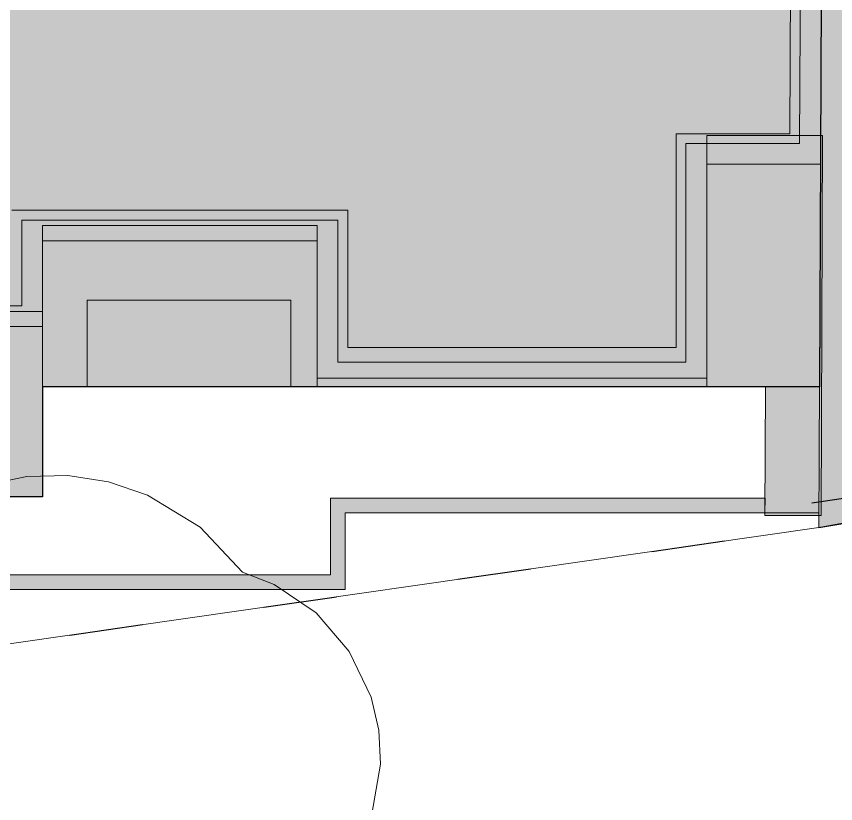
# Model space of a CAD drawing. Header units: metres. Extents: x -208 to 1512, y -277 to 123.
# Drawn here: x 837.56 to 844.24, y -33.58 to -27.16 of the extents above; entities that cross this region are included whole.
import ezdxf

# ---------------------------------------------------------------- set-up
doc = ezdxf.new("R2010")
doc.units = ezdxf.units.M
doc.header["$MEASUREMENT"] = 0
doc.linetypes.add('Grenzlinie', pattern=[1.6, 0.6, -1])
for name, color, linetype in [('220 Bodenaufbau - Außen_ Gefälle', 7, 'Continuous'), ('330 Dachaufbau', 7, 'Continuous'), ('725 Nachbarbebauung', 7, 'Continuous'), ('730_DKM_Grenzen', 7, 'Continuous'), ('740_WienGV_L_Baum_ -gruppen_ Grünflächen', 7, 'Continuous'), ('740_WienGV_L_Gebäude', 7, 'Continuous'), ('840 Baulinien', 7, 'Continuous'), ('918 Lageplan Beschriftung.x', 7, 'Continuous'), ('Neubau_840 Baulinien', 7, 'Continuous')]:
    doc.layers.add(name, color=color, linetype=linetype)
doc.linetypes.add('Grenze Grundstück', pattern='A,0,[1,415_260415_PP_VA_1_10 Lageplan1.Shx,S=0.063492,R=0,X=0,Y=0],-8,0', length=8)

# ---------------------------------------------------------------- blocks, each defined once
blk = doc.blocks.new('Decke_64_5', base_point=(844.1608, -19.5703))
at = {"layer": '725 Nachbarbebauung', "linetype": 'Continuous', "lineweight": 0, "true_color": 0x1f1f1f}
blk.add_hatch(color=250, dxfattribs=at).paths.add_polyline_path([(844.1608, -19.5703), (844.1059, -31.3281), (850.3482, -30.1929), (863.0349, -28.307), (863.1282, -14.9765), (844.1727, -17.7942)])
at = {"layer": '725 Nachbarbebauung', "color": 8, "linetype": 'Continuous', "lineweight": 13, "flags": 128}
blk.add_lwpolyline([(844.1608, -19.5703), (844.1059, -31.3281), (850.3482, -30.1929), (863.0349, -28.307), (863.1282, -14.9765), (844.1727, -17.7942)], close=True, dxfattribs=at)
blk = doc.blocks.new('Decke_124_5', base_point=(825.4817, -21.535))
at = {"layer": '220 Bodenaufbau - Außen_ Gefälle', "color": 7, "linetype": 'Continuous', "lineweight": 13, "flags": 128}
blk.add_lwpolyline([(834.7523, -29.52), (837.6023, -29.52), (837.6023, -28.82), (840.1823, -28.82), (840.1823, -29.98), (843.0223, -29.98), (843.0223, -28.195), (843.9507, -28.195), (843.9724, -24.38), (840.5623, -24.38), (840.5623, -21.535), (837.7623, -21.535), (837.7623, -23.96), (835.0773, -23.96)], dxfattribs=at)
blk = doc.blocks.new('Dachfläche_48_5', base_point=(843.1923, -30.18))
at = {"layer": '330 Dachaufbau', "linetype": 'Continuous', "lineweight": 0, "true_color": 0x000000}
blk.add_hatch(color=18, dxfattribs=at).paths.add_polyline_path([(844.1369, -28.1299), (843.1923, -28.1299), (843.1923, -30.18), (843.6722, -30.18), (843.6674, -31.23), (844.1251, -31.23)])
at = {"layer": '330 Dachaufbau', "color": 7, "linetype": 'Continuous', "lineweight": 18, "flags": 128}
for points in [[(843.1923, -30.18), (843.1923, -28.1299)], [(843.1923, -28.1299), (844.1369, -28.1299)], [(844.1369, -28.1299), (844.1251, -31.23)], [(843.6722, -30.18), (843.1923, -30.18)], [(843.6674, -31.23), (843.6722, -30.18)], [(844.1251, -31.23), (843.6674, -31.23)]]:
    blk.add_lwpolyline(points, dxfattribs=at)
blk = doc.blocks.new('Dachfläche_63_5', base_point=(837.7723, -28.865))
at = {"layer": '330 Dachaufbau', "linetype": 'Continuous', "lineweight": 0, "true_color": 0x000000}
blk.add_hatch(color=18, dxfattribs=at).paths.add_polyline_path([(840.0123, -30.18), (840.0123, -28.865), (837.7723, -28.865), (837.7723, -30.18), (838.1371, -30.18), (838.1371, -29.4745), (839.7971, -29.4745), (839.7971, -30.18)])
at = {"layer": '330 Dachaufbau', "color": 7, "linetype": 'Continuous', "lineweight": 18, "flags": 128}
for points in [[(837.7723, -28.865), (840.0123, -28.865)], [(837.7723, -30.18), (837.7723, -28.865)], [(840.0123, -28.865), (840.0123, -30.18)], [(838.1371, -29.4745), (838.1371, -30.18)], [(839.7971, -29.4745), (838.1371, -29.4745)], [(839.7971, -30.18), (839.7971, -29.4745)], [(838.1371, -30.18), (837.7723, -30.18)], [(840.0123, -30.18), (839.7971, -30.18)]]:
    blk.add_lwpolyline(points, dxfattribs=at)
blk = doc.blocks.new('Dachfläche_67_5', base_point=(834.9223, -29.565))
at = {"layer": '330 Dachaufbau', "linetype": 'Continuous', "lineweight": 0, "true_color": 0x000000}
blk.add_hatch(color=18, dxfattribs=at).paths.add_polyline_path([(836.8333, -30.0435), (836.8333, -31.08), (837.7723, -31.08), (837.7723, -29.565), (834.9223, -29.565), (834.9223, -31.08), (835.1733, -31.08), (835.1733, -30.0435)])
at = {"layer": '330 Dachaufbau', "color": 7, "linetype": 'Continuous', "lineweight": 18, "flags": 128}
for points in [[(834.9223, -31.08), (834.9223, -29.565)], [(834.9223, -29.565), (837.7723, -29.565)], [(837.7723, -29.565), (837.7723, -31.08)], [(835.1733, -30.0435), (835.1733, -31.08)], [(836.8333, -30.0435), (835.1733, -30.0435)], [(836.8333, -31.08), (836.8333, -30.0435)], [(835.1733, -31.08), (834.9223, -31.08)], [(837.7723, -31.08), (836.8333, -31.08)]]:
    blk.add_lwpolyline(points, dxfattribs=at)

msp = doc.modelspace()

# ---------------------------------------------------------------- hatches: boundary and pattern name
at = {"layer": '725 Nachbarbebauung', "linetype": 'Continuous', "lineweight": 0, "true_color": 0x3b3b3b}
h = msp.add_hatch(color=250, dxfattribs=at)
h.paths.add_polyline_path([(828.4522, -24.2101), (828.4522, -21.3651), (825.3116, -21.3651), (825.3229, -30.485), (826.3424, -30.485), (826.3424, -31.5099), (829.4222, -31.5099), (829.4222, -30.19), (834.9222, -30.19), (834.9222, -29.6899), (837.7722, -29.6899), (837.7722, -28.9899), (840.0124, -28.9899), (840.0124, -30.1099), (843.1922, -30.1099), (843.1922, -28.3649), (844.1199, -28.3649), (844.1377, -24.2101), (840.7322, -24.2101), (840.7322, -21.3651), (837.5924, -21.3651), (837.5924, -23.7901), (835.2327, -23.7901), (835.2327, -25.9704), (833.0319, -25.9704), (833.0319, -23.7901), (830.4324, -23.7901), (830.4324, -24.2101)])
h.paths.add_polyline_path([(837.5222, -28.7399), (840.2624, -28.7399), (840.2624, -29.8599), (842.9422, -29.8599), (842.9422, -28.1149), (843.871, -28.1149), (843.8867, -24.4601), (840.4822, -24.4601), (840.4822, -21.6151), (837.8424, -21.6151), (837.8424, -24.0401), (835.4827, -24.0401), (835.4827, -26.2204), (832.7819, -26.2204), (832.7819, -24.0401), (830.6824, -24.0401), (830.6824, -24.4601), (828.2022, -24.4601), (828.2022, -21.6151), (825.5619, -21.6151), (825.5726, -30.235), (826.5924, -30.235), (826.5924, -31.2599), (829.1722, -31.2599), (829.1722, -29.94), (834.6722, -29.94), (834.6722, -29.4399), (837.5222, -29.4399)], flags=0)
msp.add_hatch(color=250, dxfattribs=at).paths.add_polyline_path([(828.2022, -24.4601), (828.2022, -21.6151), (825.5619, -21.6151), (825.5726, -30.235), (826.5924, -30.235), (826.5924, -31.2599), (829.1722, -31.2599), (829.1722, -29.94), (834.6722, -29.94), (834.6722, -29.4399), (837.5222, -29.4399), (837.5222, -28.7399), (840.2624, -28.7399), (840.2624, -29.8599), (842.9422, -29.8599), (842.9422, -28.1149), (843.871, -28.1149), (843.8867, -24.4601), (840.4822, -24.4601), (840.4822, -21.6151), (837.8424, -21.6151), (837.8424, -24.0401), (835.4827, -24.0401), (835.4827, -26.2204), (832.7819, -26.2204), (832.7819, -24.0401), (830.6824, -24.0401), (830.6824, -24.4601)])
at = {"layer": '725 Nachbarbebauung', "linetype": 'Continuous', "lineweight": 13}
msp.add_hatch(color=255, dxfattribs=at).paths.add_polyline_path([(825.7663, -33.21), (829.0723, -33.2059), (829.0723, -32.565), (834.2461, -32.565), (834.8023, -32.4881), (834.8023, -31.715), (840.1223, -31.715), (840.1223, -31.09), (843.6683, -31.09), (843.6678, -31.21), (840.2423, -31.21), (840.2423, -31.835), (834.9223, -31.835), (834.9223, -32.5921), (834.276, -32.685), (829.1923, -32.685), (829.1923, -33.33), (825.7664, -33.33)])
at = {"layer": '918 Lageplan Beschriftung.x', "linetype": 'Continuous', "lineweight": 0, "true_color": 0x3f0000}
msp.add_hatch(color=18, dxfattribs=at).paths.add_polyline_path([(825.3114, -21.295), (830.6923, -21.295), (830.6923, -22.49), (837.5923, -22.49), (837.5923, -21.295), (844.1503, -21.295), (844.1122, -30.18), (837.7723, -30.18), (837.7723, -31.08), (834.9223, -31.08), (834.9223, -31.58), (825.3242, -31.58)])

# ---------------------------------------------------------------- linework, layer by layer
at = {"layer": '725 Nachbarbebauung', "color": 7, "linetype": 'Continuous', "lineweight": 13, "flags": 128}
for points in [[(834.9222, -29.6899), (837.7722, -29.6899), (837.7722, -28.9899), (840.0124, -28.9899), (840.0124, -30.1099), (843.1922, -30.1099), (843.1922, -28.3649), (844.1199, -28.3649), (844.1377, -24.2101), (840.7322, -24.2101), (840.7322, -21.3651), (837.5924, -21.3651), (837.5924, -23.7901), (835.2327, -23.7901)], [(837.5222, -28.7399), (840.2624, -28.7399), (840.2624, -29.8599), (842.9422, -29.8599), (842.9422, -28.1149), (843.871, -28.1149), (843.8867, -24.4601), (840.4822, -24.4601), (840.4822, -21.6151), (837.8424, -21.6151), (837.8424, -24.0401), (835.4827, -24.0401)], [(837.5222, -28.7399), (840.2624, -28.7399), (840.2624, -29.8599), (842.9422, -29.8599), (842.9422, -28.1149), (843.871, -28.1149), (843.8867, -24.4601), (840.4822, -24.4601), (840.4822, -21.6151), (837.8424, -21.6151), (837.8424, -24.0401), (835.4827, -24.0401)]]:
    msp.add_lwpolyline(points, dxfattribs=at)
msp.add_lwpolyline([(825.7663, -33.21), (829.0723, -33.2059), (829.0723, -32.565), (834.2461, -32.565), (834.8023, -32.4881), (834.8023, -31.715), (840.1223, -31.715), (840.1223, -31.09), (843.6683, -31.09), (843.6678, -31.21), (840.2423, -31.21), (840.2423, -31.835), (834.9223, -31.835), (834.9223, -32.5921), (834.276, -32.685), (829.1923, -32.685), (829.1923, -33.33), (825.7664, -33.33)], close=True, dxfattribs=at)
at = {"layer": '730_DKM_Grenzen', "color": 8, "linetype": 'Continuous', "lineweight": 13}
msp.add_lwpolyline([(844.05, -31.1296), (850.3482, -30.1929), (863.0349, -28.307)], dxfattribs=at)
at = {"layer": '740_WienGV_L_Baum_ -gruppen_ Grünflächen', "color": 72, "linetype": 'Continuous', "lineweight": 13, "true_color": 0x69e600}
msp.add_lwpolyline([(837.3136, -30.9801), (837.6429, -30.9132), (837.9791, -30.9053), (838.3112, -30.9564), (838.6293, -31.0643), (839.0585, -31.3272), (839.4039, -31.6936), (839.6611, -31.7943), (840.0049, -32.0266), (840.2752, -32.3406), (840.4533, -32.714), (840.5154, -32.9831), (840.5294, -33.2594), (840.4579, -33.6682)], dxfattribs=at)
at = {"layer": '740_WienGV_L_Gebäude', "color": 7, "linetype": 'Continuous', "lineweight": 25}
msp.add_line((860.5578, -28.6717), (844.05, -31.1296), dxfattribs=at)
at = {"layer": '840 Baulinien', "color": 76, "linetype": 'Grenze Grundstück', "lineweight": 13, "true_color": 0x3f7f02}
msp.add_lwpolyline([(825.2573, -0.0002), (844.2423, -0.0012), (844.2153, -11.4452), (844.1608, -19.5703), (844.1059, -31.3281), (825.3237, -34.0269), (825.3137, -12.2031)], close=True, dxfattribs=at)
at = {"layer": '918 Lageplan Beschriftung.x', "color": 1, "linetype": 'Continuous', "lineweight": 25, "true_color": 0xfb0106, "flags": 128}
msp.add_lwpolyline([(825.3114, -21.295), (830.6923, -21.295), (830.6923, -22.49), (837.5923, -22.49), (837.5923, -21.295), (844.1503, -21.295), (844.1122, -30.18), (837.7723, -30.18), (837.7723, -31.08), (834.9223, -31.08), (834.9223, -31.58), (825.3242, -31.58)], close=True, dxfattribs=at)
at = {"layer": '918 Lageplan Beschriftung.x', "color": 1, "linetype": 'Continuous', "lineweight": 0}
msp.add_lwpolyline([(825.3233, -33.33), (829.1923, -33.33), (829.1923, -32.685), (834.6677, -32.685), (834.9223, -32.6484), (834.9223, -31.835), (840.2423, -31.835), (840.2423, -31.21), (844.1078, -31.21)], dxfattribs=at)
at = {"layer": 'Neubau_840 Baulinien', "color": 1, "linetype": 'Grenzlinie', "lineweight": 25, "true_color": 0xfb0106}
msp.add_lwpolyline([(788.3886, -39.2156), (806.4374, -36.8547), (806.2893, -40.228), (825.3762, -37.4187), (825.3237, -34.0269), (844.1059, -31.3281), (863.0349, -28.307)], dxfattribs=at)

# ---------------------------------------------------------------- block references
at = {"layer": '220 Bodenaufbau - Außen_ Gefälle', "color": 7, "linetype": 'Continuous', "lineweight": 13}
msp.add_blockref('Decke_124_5', (825.4817, -21.535), dxfattribs=at)
at = {"layer": '330 Dachaufbau', "color": 7, "linetype": 'Continuous', "lineweight": 18}
for name, p in [('Dachfläche_48_5', (843.1923, -30.18)), ('Dachfläche_63_5', (837.7723, -28.865)), ('Dachfläche_67_5', (834.9223, -29.565))]:
    msp.add_blockref(name, p, dxfattribs=at)
at = {"layer": '725 Nachbarbebauung', "color": 8, "linetype": 'Continuous', "lineweight": 13}
msp.add_blockref('Decke_64_5', (844.1608, -19.5703), dxfattribs=at)

doc.saveas('drawing.dxf')
